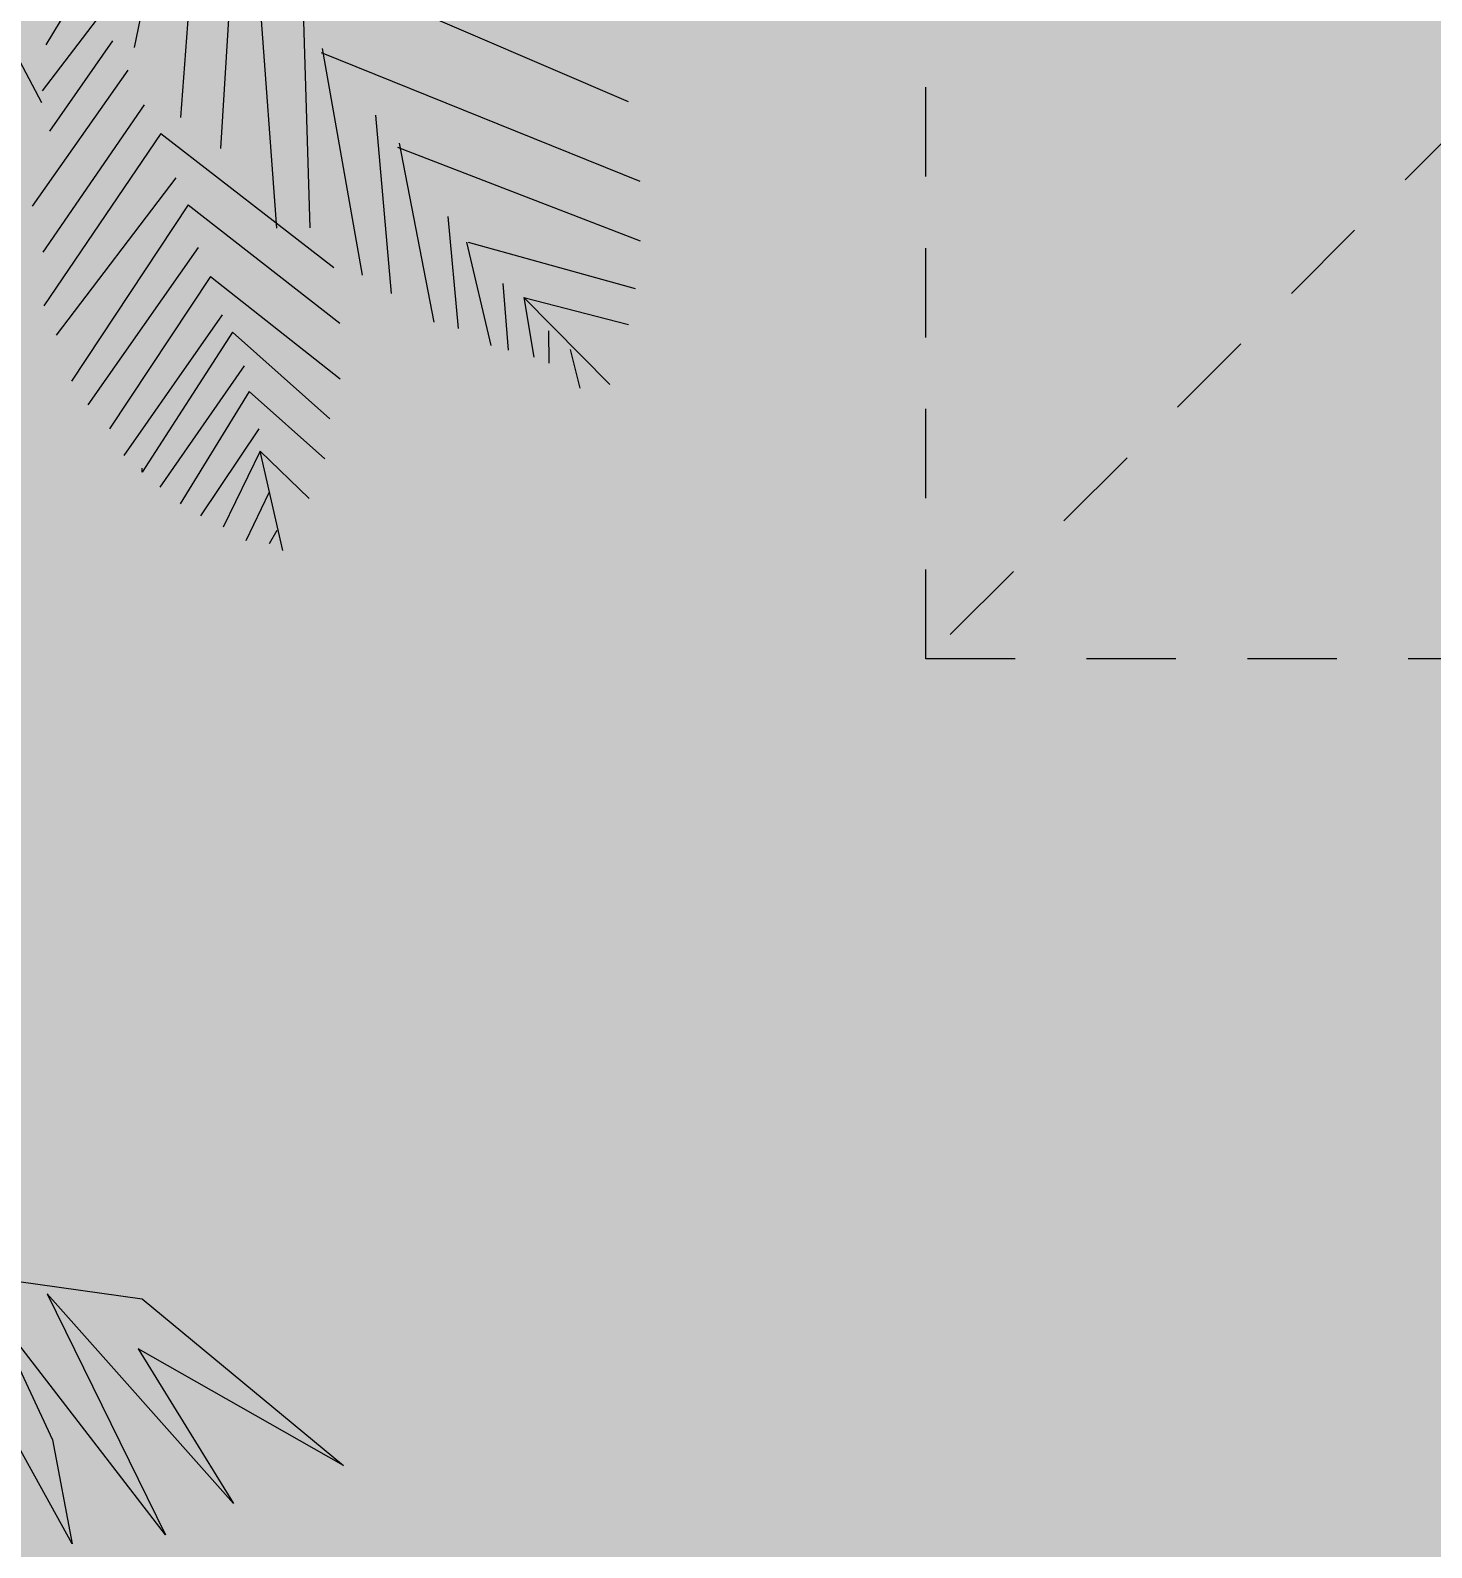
# Model space of a CAD drawing. Header units: metres. Extents: x 8 to 2416, y -346 to 476.
# Drawn here: x 25.799 to 27.759, y 30.81 to 32.933 of the extents above; entities that cross this region are included whole.
import ezdxf

# ---------------------------------------------------------------- set-up
doc = ezdxf.new("R2010")
doc.units = ezdxf.units.M
doc.header["$PDMODE"] = 34
doc.linetypes.add('0', pattern=[0])
doc.linetypes.add('HIDDEN2', pattern=[0.1875, 0.125, -0.0625])
doc.layers.get('0').update_dxf_attribs({"color": 250, "linetype": '0', "lineweight": 20})
doc.layers.get('Defpoints').update_dxf_attribs({"color": 6})
for name, color, linetype, lineweight in [('ARBOLES', 86, 'Continuous', 0), ('baños', 140, 'Continuous', 0), ('calle', 254, 'Continuous', 0), ('DIMENSIONES', 5, 'Continuous', 5)]:
    doc.layers.add(name, color=color, linetype=linetype, lineweight=lineweight)
doc.layers.add('grama', color=7, linetype='Continuous', lineweight=0, true_color=0x698c45)
doc.layers.add('Techos 1', color=7, linetype='HIDDEN2', lineweight=9, true_color=0x42391a)
doc.styles.add('ESC100-2mm', font='arial.ttf', dxfattribs={"height": 0.15})
doc.dimstyles.new('DIMS100', dxfattribs={"dimtxt": 0.15, "dimasz": 0.2, "dimexe": 0.1, "dimexo": 0.1, "dimgap": 0.05, "dimtad": 2, "dimzin": 4, "dimdsep": 46, "dimtxsty": 'ESC100-2mm', "dimblk": 'DOTSMALL', "dimcen": 0.1, "dimdle": 0.1, "dimclrd": 256, "dimclre": 256, "dimclrt": 1, "dimadec": 0, "dimazin": 0, "dimtfac": 1, "dimtix": 1, "dimtmove": 2, "dimatfit": 3, "dimfxl": 1, "dimtolj": 1, "dimtzin": 0, "dimlwd": -1, "dimarcsym": 0})

# ---------------------------------------------------------------- blocks, each defined once
blk = doc.blocks.new('A2')
at = {"layer": 'ARBOLES', "color": 87, "true_color": 0x4f6a34, "extrusion": (-5.0859915e-09, -1.3773533e-08, 1)}
for p, q in [((820.218117498757, -96.78039005613287, 7.526986776e-07), (837.5186866570114, -99.19283913982893, 8.074612779e-07)), ((829.6894028368615, -126.6437802369618, 3.895451648e-07), (814.1933758644119, -98.5922305796171, 6.971014478e-07)), ((847.7606576234546, -122.1054521261684, 5.439642245e-07), (826.9036239062286, -98.63431904975307, 7.611659541e-07)), ((826.9036239062286, -98.63431904975307, 7.611659541e-07), (840.1601325764087, -125.6317144447442, 4.567389286e-07)), ((837.5186866570114, -99.19283913982893, 8.074612779e-07), (860.0739281602298, -117.8471239708869, 6.652416368e-07)), ((840.1601325764087, -125.6317144447442, 4.567389286e-07), (820.7293496358172, -100.4456654969722, 7.048150077e-07)), ((820.7293496358172, -100.4456654969722, 7.048150077e-07), (827.4850400506826, -114.9728310877461, 5.390839974e-07)), ((860.0739281602298, -117.8471239708869, 6.652416368e-07), (837.088904002609, -104.7989391330096, 7.280596039e-07)), ((837.088904002609, -104.7989391330096, 7.280596039e-07), (847.7606576234546, -122.1054521261684, 5.439642245e-07)), ((827.4850400506826, -114.9728310877461, 5.390839974e-07), (829.6894028368615, -126.6437802369618, 3.895451648e-07))]:
    blk.add_line(p, q, dxfattribs=at)
blk = doc.blocks.new('palma a')
at = {"layer": 'ARBOLES', "color": 87, "true_color": 0x4f6a34}
for p, q in [((1165.463551017541, 91.44636353286405), (1165.373182000423, 91.00925962487935)), ((1165.490194354058, 91.37876180655292), (1165.453405671393, 90.88803519305986)), ((1165.548659915366, 91.25875229484288), (1165.522794287209, 90.8337494715672)), ((1165.0451109149, 91.22978887380455), (1165.212361393929, 90.91353815655312)), ((1165.582224744872, 91.19998933624086), (1165.619560018695, 90.69610213969166)), ((1165.583766581576, 91.19309585708136), (1166.229259907264, 90.91559726411643)), ((1165.286025166089, 91.12381461162559), (1165.219694136264, 91.0136724673577)), ((1165.314617773374, 91.06639539382341), (1165.213268099961, 90.93426737259975)), ((1165.666054399315, 91.07334778252185), (1165.677451412925, 90.69672495438873)), ((1165.33539403825, 91.02045878791489), (1165.226399665509, 90.86381108726283)), ((1165.697297167746, 91.00069881032393), (1166.249115413463, 90.7776308574748)), ((1165.699044316131, 91.0076212890704), (1165.768295101335, 90.614528678513)), ((1165.362064275431, 90.97011470494871), (1165.196396507891, 90.7338134720045)), ((1165.39021444902, 90.90946280046653), (1165.214787371536, 90.6542044055144)), ((1165.791490624597, 90.89185829120242), (1165.818445800496, 90.58264466327878)), ((1165.418951360935, 90.86010310779179), (1165.216556495144, 90.56131438095)), ((1165.418951360935, 90.86010310779179), (1165.719223145006, 90.62791014966629)), ((1165.832065227909, 90.84302438737191), (1165.892362795944, 90.53273772043312)), ((1165.829221751174, 90.83609224209656), (1166.25002885657, 90.67403280424497)), ((1165.445170426327, 90.78309154637246), (1165.237593329284, 90.51025115909334)), ((1166.249115413463, 90.7776308574748), (1166.249115413463, 90.7776308574748)), ((1165.46664144782, 90.73619627138852), (1165.264307478227, 90.43050100766217)), ((1165.46664144782, 90.73619627138852), (1165.729394482929, 90.53130079881686)), ((1165.916876012421, 90.71613452485296), (1165.934738806166, 90.52216419233045)), ((1165.483924300232, 90.66234360859121), (1165.292498469151, 90.38964562999735)), ((1165.948702110528, 90.6713759508547), (1165.9913977253, 90.49216848674038)), ((1165.95182754355, 90.671403508373), (1166.24144082003, 90.59107219616331)), ((1165.505012743681, 90.61220726949864), (1165.330269769936, 90.34819772353913)), ((1165.505012743681, 90.61220726949864), (1165.730247029828, 90.43460928246219)), ((1166.012125425565, 90.59972883412917), (1166.021217807727, 90.48448553873745)), ((1166.04822420953, 90.57555442209542), (1166.065582577993, 90.47210136679976)), ((1166.04822420953, 90.57555442209542), (1166.197568254251, 90.42491559209074)), ((1166.04822420953, 90.57555442209542), (1166.229544661839, 90.52880364118874)), ((1165.525336160139, 90.54546322223112), (1165.355191163068, 90.30178374681799)), ((1165.729394482929, 90.53130079881686), (1165.729394482929, 90.53130079881686)), ((1165.543140454705, 90.51584441513724), (1165.386852374415, 90.27271881080465)), ((1165.543140454705, 90.51584441513724), (1165.712218409842, 90.36537958264415)), ((1166.090918547995, 90.51777508463304), (1166.091409976761, 90.46203974309535)), ((1166.128892914182, 90.48543492997268), (1166.145637283838, 90.41831054715244)), ((1165.563801955102, 90.45738772604246), (1165.417595778043, 90.24659430524986)), ((1165.572010270902, 90.41249285837674), (1165.452571081295, 90.2180416742288)), ((1165.572010270902, 90.41249285837674), (1165.70350858087, 90.29623204832197)), ((1165.588994765769, 90.34805256432455), (1165.488025188559, 90.19724179298512)), ((1165.591561296084, 90.3090591361297), (1165.527486786795, 90.17725977689929)), ((1165.591561296084, 90.3090591361297), (1165.676161169851, 90.2269201830079)), ((1165.630358865386, 90.13672437604843), (1165.591561296084, 90.3090591361297)), ((1165.386852374415, 90.27271881080465), (1165.386791478207, 90.27962534769843)), ((1165.606128889274, 90.23672428992518), (1165.566479394589, 90.15372621007016)), ((1165.62016443544, 90.17149808065352), (1165.606908396973, 90.14831650680415))]:
    blk.add_line(p, q, dxfattribs=at)
blk = doc.blocks.new('PL BASE 1N NASAS 09')
at = {"layer": 'Techos 1'}
for p, q in [((-123.3310712337411, -56.14979643551813), (-123.3310712337412, -47.94979643551814)), ((-119.2310712337407, -52.04971880325266), (-123.3310712337411, -56.14979643551801)), ((-113.5310712337411, -56.1497188032528), (-123.3310712337411, -56.14979643551813))]:
    blk.add_line(p, q, dxfattribs=at)
blk = doc.blocks.new('PL MUEBLES 1N NASAS 09')
at = {"layer": 'baños'}
blk.add_blockref('PL BASE 1N NASAS 09', (162.2615445691817, 88.20329366328178), dxfattribs=at)
blk = doc.blocks.new('_DotSmall')
at = {"color": 0, "linetype": 'ByBlock', "lineweight": 13, "const_width": 0.5}
blk.add_lwpolyline([(-0.0625, 0, 1), (0.0625, 0, 1)], format="xyb", close=True, dxfattribs=at)
blk = doc.blocks.new('*D466')
at = {"layer": 'Defpoints', "color": 0, "transparency": 16777216}
for p in [(27.95015500514776, 32.95760059229156), (27.87069492872373, 27.95760075120435), (27.95014500498174, 27.95760059230156)]:
    blk.add_point(p, dxfattribs=at)
at = {"layer": 'DIMENSIONES', "transparency": 16777216}
blk.add_line((27.87070512889307, 33.05760075119415), (27.87069472872041, 27.85760075120454), dxfattribs=at)
at = {"layer": 'DIMENSIONES', "transparency": 16777216, "xscale": 0.2, "yscale": 0.2, "zscale": 0.2}
for p, rotation in [((27.87070492888975, 32.95760075119435), 89.99988540653857), ((27.87069492872373, 27.95760075120435), 269.9998854065386)]:
    blk.add_blockref('_DotSmall', p, dxfattribs=dict(at, rotation=rotation))
at = {"layer": 'DIMENSIONES', "color": 5, "transparency": 16777216, "insert": (27.74411398064873, 30.45760100437546), "char_height": 0.15, "attachment_point": 5, "rotation": 89.99988540653852, "style": 'ESC100-2mm'}
blk.add_mtext('\\A1;5.00', dxfattribs=at)

msp = doc.modelspace()

# ---------------------------------------------------------------- hatches: boundary and pattern name
at = {"layer": 'grama', "transparency": 33554495}
h = msp.add_hatch(color=256, dxfattribs=at)
h.dxf.hatch_style = 1
edge = h.paths.add_edge_path()
edge.add_line((80.80908782483488, 57.95660222862654), (21.06070735335146, 57.94696325159163))
edge.add_line((21.06070735335146, 57.94696325159163), (21.03852689643901, 56.94695966029047))
edge.add_line((21.03852689643901, 56.94695966029047), (37.35087400690438, 56.94959126867795))
edge.add_arc((37.35097080260155, 56.3495912764858), 0.599999999999992, 0.009243308245288517, 90.00924330824529, ccw=False)
edge.add_line((37.9509707947937, 56.34968807218297), (37.95135797758243, 53.9496881034143))
edge.add_arc((37.35135798539028, 53.94959130771713), 0.599999999999992, -89.9907566917492, 0.009243308245288517, ccw=False)
edge.add_line((37.35145478108751, 53.34959131552498), (36.05147892461342, 53.34938159540658))
edge.add_arc((36.05152732246206, 53.0493815993105), 0.3000000000000032, 90.00924330825485, 180.0138504689045)
edge.add_line((35.75152733122752, 53.04930907842561), (35.75155180321184, 52.94807486002907))
edge.add_line((35.75155180321184, 52.94807486002907), (52.3265516406195, 52.95357486002908))
edge.add_line((52.3265516406195, 52.95357486002908), (52.32655164061939, 53.25357486002915))
edge.add_line((52.32655164061939, 53.25357486002915), (62.20155164061993, 53.25357486002903))
edge.add_line((62.20155164061993, 53.25357486002903), (62.20155180321154, 47.44807486002907))
edge.add_line((62.20155180321154, 47.44807486002907), (63.20155164061981, 47.44807486002907))
edge.add_line((63.20155164061981, 47.44807486002907), (63.20155164061981, 53.25491652137001))
edge.add_line((63.20155164061981, 53.25491652137001), (70.3633723751555, 53.25491652137001))
edge.add_line((70.3633723751555, 53.25491652137001), (70.3633723751555, 47.74807486002908))
edge.add_line((70.3633723751555, 47.74807486002908), (70.96337237515553, 47.74807486002908))
edge.add_line((70.96337237515553, 47.74807486002908), (70.96337237515553, 38.16175818271091))
edge.add_line((70.96337237515553, 38.16175818271091), (70.3633723751555, 38.1624484214359))
edge.add_line((70.3633723751555, 38.1624484214359), (70.3633723751555, 32.65422628264497))
edge.add_line((70.3633723751555, 32.65422628264497), (63.20155164061993, 32.65491652137078))
edge.add_line((63.20155164061993, 32.65491652137078), (63.20155164061993, 38.45899722776281))
edge.add_line((63.20155164061993, 38.45899722776281), (62.20155180321188, 38.45899722776363))
edge.add_line((62.20155180321188, 38.45899722776363), (62.18905164062811, 32.65357486001759))
edge.add_line((62.18905164062811, 32.65357486001759), (52.32655164061973, 32.653574860029))
edge.add_line((52.32655164061973, 32.653574860029), (52.32655164061973, 32.95357486002898))
edge.add_line((52.32655164061973, 32.95357486002898), (27.95155180322979, 32.95899722773984))
edge.add_line((27.95155180322979, 32.95899722773984), (27.95155180322979, 39.35899722776313))
edge.add_line((27.95155180322979, 39.35899722776313), (26.82260422407302, 39.35899722776313))
edge.add_line((26.82260422407302, 39.35899722776313), (26.82260422404431, 40.25899722778641))
edge.add_line((26.82260422404431, 40.25899722778641), (26.42260422407304, 40.2589972277637))
edge.add_line((26.42260422407304, 40.2589972277637), (26.42260422407924, 45.64807486000873))
edge.add_line((26.42260422407924, 45.64807486000873), (26.82260422407302, 45.64807486002906))
edge.add_line((26.82260422407302, 45.64807486002906), (26.82260422404431, 46.54807486003202))
edge.add_line((26.82260422404431, 46.54807486003202), (27.95155180322979, 46.54807486003202))
edge.add_line((27.95155180322979, 46.54807486003202), (27.95155180322979, 52.9480748600553))
edge.add_line((27.95155180322979, 52.9480748600553), (28.15151953797903, 52.9480748600553))
edge.add_line((28.15151953797903, 52.9480748600553), (28.15150340015836, 53.04810711875481))
edge.add_arc((27.85150340406227, 53.04805872090589), 0.3000000000000103, 0.009243308310480085, 90.00924330825077)
edge.add_line((27.85145500621365, 53.34805871700198), (25.16338053587559, 53.34762506025874))
edge.add_arc((25.16350959680619, 52.54762507066921), 0.7999999999999825, 90.00924330831938, 198.7971061549025)
edge.add_arc((-3.023608271575668, 42.95353604389803), 28.97516008319122, -26.202093516027674, 18.79710615492229, ccw=False)
edge.add_arc((21.17964470501983, 31.04296062267195), 1.999999999999985, 269.9999999999999, 333.7979064839742, ccw=False)
edge.add_line((21.17964470501983, 29.04296062267196), (20.41960567083254, 29.04296062267196))
edge.add_line((20.41960567083254, 29.04296062267196), (20.39553231103417, 27.95761570177811))
edge.add_line((20.39553231103417, 27.95761570177811), (80.30504840488567, 27.95749588075671))
edge.add_line((80.30504840488567, 27.95749588075671), (80.80908782483488, 57.95660222862654))

# ---------------------------------------------------------------- linework, layer by layer
at = {"layer": 'calle'}
msp.add_arc((-3.023608434167045, 42.95353604389658), 28.97516008319117, 333.7979064839719, 18.7971061549247, dxfattribs=at)

# ---------------------------------------------------------------- block references
msp.add_blockref('PL MUEBLES 1N NASAS 09', (-11.87892169482075, 3.552713678800501e-15))
at = {"layer": 'ARBOLES'}
for name, p, xscale, yscale, zscale in [('palma a', (-914.7106862155556, -40.5506861626138), 0.8071706068944033, 0.8071706068944033, 0.8071706068944033), ('A2', (15.48616789982228, 32.39791055414915, -1.44475879175e-08), 0.0125, 0.0125, 0.0125)]:
    msp.add_blockref(name, p, dxfattribs=dict(at, xscale=xscale, yscale=yscale, zscale=zscale))

# ---------------------------------------------------------------- dimensions: what is measured, and where the dimension line sits
at = {"layer": 'DIMENSIONES'}
dim = msp.add_aligned_dim(p1=(27.95015500514777, 32.95760059229157), p2=(27.95014500498175, 27.95760059230156), distance=-0.07945007625817883, dimstyle='DIMS100', override={"dimexe": 0, "dimclrt": 5, "dimfxl": 0.1, "dimfxlon": 1}, dxfattribs=at)
dim.commit()
dim.dimension.update_dxf_attribs({"geometry": '*D466', "text_midpoint": (27.74411398064873, 30.45760100437546)})

doc.saveas('drawing.dxf')
